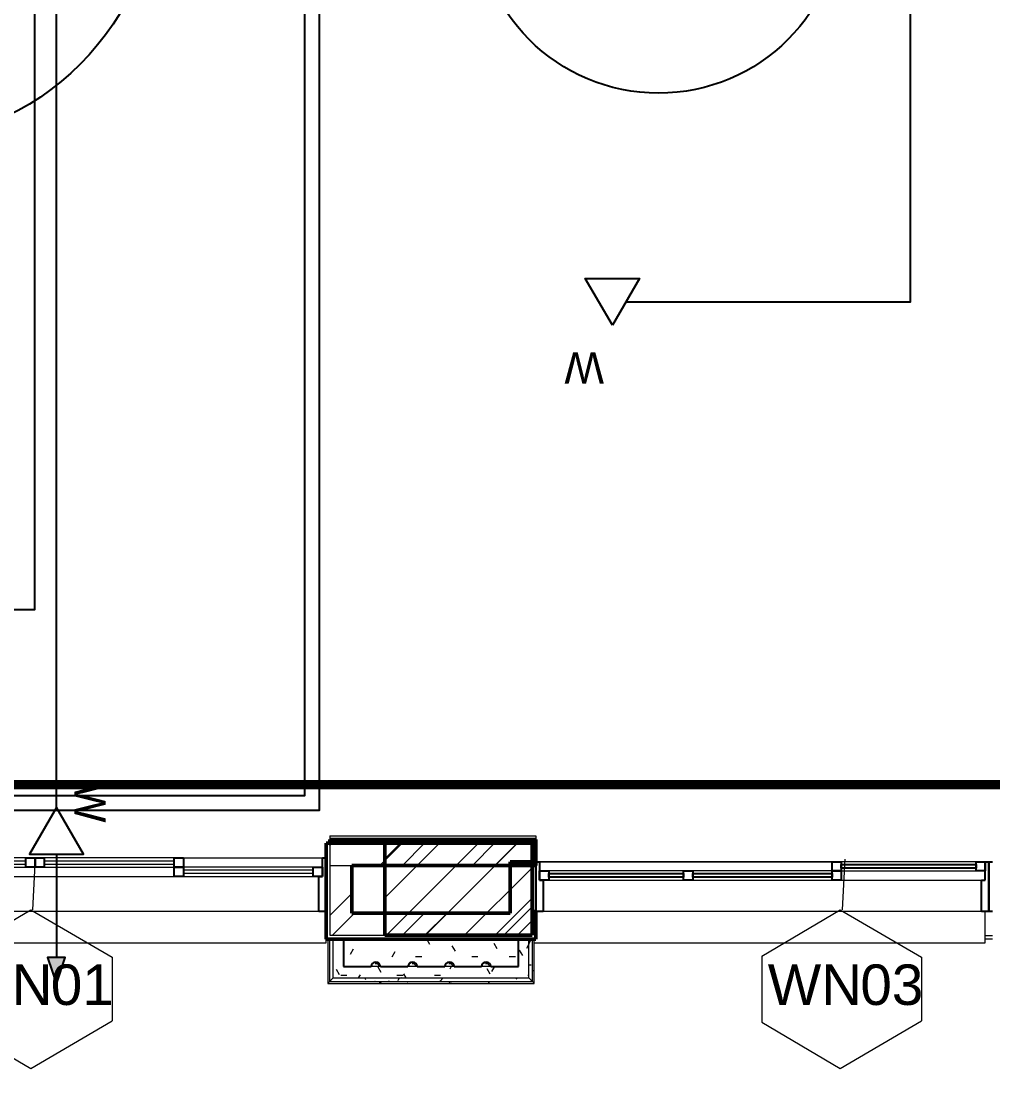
# Model space of a CAD drawing. Header units: millimetres. Extents: x -9358 to 257996, y -67499 to 9117.
# Drawn here: x 8426 to 13700, y -58747 to -52934 of the extents above; entities that cross this region are included whole.
import ezdxf

# ---------------------------------------------------------------- set-up
doc = ezdxf.new("R2010")
doc.units = ezdxf.units.MM
doc.header["$LTSCALE"] = 1000
for name, color, linetype, lineweight in [('A-COL-RFC-1', 8, 'Continuous', 9), ('A-COL-RFC-2', 8, 'Continuous', 50), ('A-FLR-PAT', 8, 'Continuous', 18), ('A-LIN-30-1', 8, 'Continuous', 25), ('A-TYP-WIN', 8, 'Continuous', 0), ('A-WAL-CLD', 8, 'Continuous', 9), ('A-WAL-CMU', 8, 'Continuous', 50), ('A-WAL-FIN', 8, 'Continuous', 9), ('A-WAL-LOW-20', 8, 'Continuous', 18), ('A-WAL-LOW-20-1', 8, 'Continuous', 50), ('A-WAL-LOW-30', 8, 'Continuous', 18), ('A-WAL-PAT-1', 8, 'Continuous', 9), ('A-WIN', 8, 'Continuous', 9), ('A-WIN-1', 8, 'Continuous', 25), ('A-WIN-2', 8, 'Continuous', 18)]:
    doc.layers.add(name, color=color, linetype=linetype, lineweight=lineweight)
for name, color, linetype in [('CCTVNET', 6, 'Continuous'), ('DATANET', 4, 'Continuous'), ('F POINT AGN', 7, 'Continuous'), ('LC-CABLE -10', 4, 'Continuous'), ('LC-DA-CIR', 4, 'Continuous'), ('LC-T-OUTLET', 4, 'Continuous'), ('Route - rack2', 7, 'Continuous')]:
    doc.layers.add(name, color=color, linetype=linetype)
doc.styles.add('Arial_8', font='arial.ttf', dxfattribs={"height": 220})
pattern_1 = [(45, (0, 0), (-251.4472, 251.4472), []), (45, (0, 381), (-251.4472, 251.4472), [])]
pattern_2 = [(0, (0, 0), (812.8, 203.2), [33.528, -576.072, 33.528, -576.072, -3251.2]), (0, (0, 0), (812.8, 203.2), [-1219.2, 33.528, -1185.672, 33.528, -576.072, -1422.4]), (0, (0, 0), (812.8, 203.2), [-3048, 33.528, -372.872, 33.528, -982.472]), (120, (304.8, 101.6), (-582.37636, 602.30545), [33.528, -576.072, 33.528, -576.072, -3251.2]), (120, (304.8, 101.6), (-582.37636, 602.30545), [-1219.2, 33.528, -1185.672, 33.528, -576.072, -1422.4]), (120, (304.8, 101.6), (-582.37636, 602.30545), [-3048, 33.528, -372.872, 33.528, -982.472]), (240, (406.4, 508), (-230.42364, -805.50545), [33.528, -576.072, 33.528, -576.072, -3251.2]), (240, (406.4, 508), (-230.42364, -805.50545), [-1219.2, 33.528, -1185.672, 33.528, -576.072, -1422.4]), (240, (406.4, 508), (-230.42364, -805.50545), [-3048, 33.528, -372.872, 33.528, -982.472])]
pattern_3 = [(0, (0, 0), (406.4, 101.6), [33.528, -271.272, 33.528, -271.272, -1625.6]), (0, (0, 0), (406.4, 101.6), [-609.6, 33.528, -576.072, 33.528, -271.272, -711.2]), (0, (0, 0), (406.4, 101.6), [-1524, 33.528, -169.672, 33.528, -474.472]), (120, (152.4, 50.8), (-291.18818, 301.15272), [33.528, -271.272, 33.528, -271.272, -1625.6]), (120, (152.4, 50.8), (-291.18818, 301.15272), [-609.6, 33.528, -576.072, 33.528, -271.272, -711.2]), (120, (152.4, 50.8), (-291.18818, 301.15272), [-1524, 33.528, -169.672, 33.528, -474.472]), (240, (203.2, 254), (-115.21182, -402.75272), [33.528, -271.272, 33.528, -271.272, -1625.6]), (240, (203.2, 254), (-115.21182, -402.75272), [-609.6, 33.528, -576.072, 33.528, -271.272, -711.2]), (240, (203.2, 254), (-115.21182, -402.75272), [-1524, 33.528, -169.672, 33.528, -474.472])]

# ---------------------------------------------------------------- blocks, each defined once
blk = doc.blocks.new('Window Tag - Window Tag-41068-01-Ground Floor Plan')
at = {"layer": 'A-TYP-WIN'}
for p, q in [((-4.506, 1.627), (-0.238, 4.142)), ((-0.238, 4.142), (4.181, 1.556)), ((-4.506, 1.627), (-4.506, -1.959)), ((4.181, 1.556), (4.181, -1.888)), ((-4.506, -1.959), (-0.238, -4.474)), ((-0.238, -4.474), (4.181, -1.888))]:
    blk.add_line(p, q, dxfattribs=at)
blk = doc.blocks.new('D-W')
at = {"color": 3, "elevation": 0}
blk.add_lwpolyline([(0, 254.5), (146.9, 0), (-146.9, 0), (0, 254.5)], dxfattribs=at)
at = {"layer": 'LC-T-OUTLET', "color": 2}
blk.add_attdef('W', (77.2, 236.3, 0), '', height=170, dxfattribs=at)
blk = doc.blocks.new('access point wifi weather proof')
at = {"layer": 'LC-CABLE -10'}
h = blk.add_hatch(color=3, dxfattribs=at)
h.dxf.hatch_style = 1
h.paths.add_polyline_path([(684.0372, -90.7097), (683.895, -90.6617), (683.895, -90.7577)])
at = {"layer": 'LC-CABLE -10', "color": 3}
blk.add_line((683.3342, -90.7097), (683.895, -90.7097), dxfattribs=at)
blk.add_lwpolyline([(684.0372, -90.7097), (683.895, -90.6617), (683.895, -90.7577)], close=True, dxfattribs=at)
at = {"layer": 'LC-DA-CIR'}
ref = blk.add_blockref('D-W', (683.3342, -90.7097), dxfattribs=dict(at, xscale=-0.0010000000000048, yscale=0.0010000000000048, zscale=0.0010000000000048, rotation=90))
ref.add_attrib('W', 'W', (682.9472, -90.6127), dxfattribs={"layer": 'LC-T-OUTLET', "color": 3, "height": 0.17})
blk = doc.blocks.new('Sliding_Window_Double - 3200 x 2700-2665653-01-Ground Floor Furniture Plan')
at = {"layer": 'A-WIN'}
for p, q in [((-1436.3, 99.4), (1643.7, 99.4)), ((-701.8, -90.6), (-1406.3, -90.6)), ((858.2, -90.6), (-650.9, -90.6)), ((1613.7, -90.6), (909.1, -90.6)), ((-1406.3, -140.6), (-701.8, -140.6)), ((53.7, -140.6), (-650.9, -140.6)), ((858.2, -140.6), (153.7, -140.6)), ((909.1, -140.6), (1613.7, -140.6)), ((-701.8, -190.6), (-1456.3, -190.6)), ((-650.9, -190.6), (53.7, -190.6)), ((153.7, -190.6), (858.2, -190.6)), ((1663.7, -190.6), (909.1, -190.6))]:
    blk.add_line(p, q, dxfattribs=at)
at = {"layer": 'A-WIN-1'}
for p, q in [((-1476.3, 99.4), (-1436.3, 99.4)), ((-1436.3, 99.4), (-1436.3, -90.6)), ((1643.7, 99.4), (1683.7, 99.4)), ((1643.7, -90.6), (1643.7, 99.4)), ((-1456.3, -90.6), (-1456.3, -190.6)), ((-1436.3, -90.6), (-1456.3, -90.6)), ((-1456.3, -140.6), (-1456.3, -90.6)), ((-1456.3, -90.6), (-1406.3, -90.6)), ((-1406.3, -90.6), (-1406.3, -140.6)), ((-701.8, -140.6), (-701.8, -90.6)), ((-701.8, -90.6), (-650.9, -90.6)), ((-650.9, -90.6), (-650.9, -140.6)), ((858.2, -140.6), (858.2, -90.6)), ((858.2, -90.6), (909.1, -90.6)), ((909.1, -90.6), (909.1, -140.6)), ((1613.7, -140.6), (1613.7, -90.6)), ((1613.7, -90.6), (1663.7, -90.6)), ((1663.7, -90.6), (1643.7, -90.6)), ((1663.7, -190.6), (1663.7, -90.6)), ((1663.7, -90.6), (1663.7, -140.6)), ((-1406.3, -140.6), (-1456.3, -140.6)), ((-650.9, -140.6), (-701.8, -140.6)), ((-701.8, -190.6), (-701.8, -140.6)), ((-701.8, -140.6), (-650.9, -140.6)), ((-650.9, -140.6), (-650.9, -190.6)), ((53.7, -190.6), (53.7, -140.6)), ((53.7, -140.6), (103.7, -140.6)), ((103.7, -190.6), (103.7, -140.6)), ((103.7, -140.6), (153.7, -140.6)), ((103.7, -140.6), (103.7, -190.6)), ((153.7, -140.6), (153.7, -190.6)), ((858.2, -190.6), (858.2, -140.6)), ((858.2, -140.6), (909.1, -140.6)), ((909.1, -140.6), (858.2, -140.6)), ((909.1, -140.6), (909.1, -190.6)), ((1663.7, -140.6), (1613.7, -140.6)), ((-1456.3, -190.6), (-1476.3, -190.6)), ((-650.9, -190.6), (-701.8, -190.6)), ((103.7, -190.6), (53.7, -190.6)), ((153.7, -190.6), (103.7, -190.6)), ((909.1, -190.6), (858.2, -190.6)), ((1683.7, -190.6), (1663.7, -190.6))]:
    blk.add_line(p, q, dxfattribs=at)
at = {"layer": 'A-WIN-2'}
for p, q in [((-1406.3, -105.6), (-701.8, -105.6)), ((-1406.3, -125.6), (-1406.3, -105.6)), ((-701.8, -105.6), (-701.8, -125.6)), ((909.1, -105.6), (1613.7, -105.6)), ((909.1, -125.6), (909.1, -105.6)), ((1613.7, -105.6), (1613.7, -125.6)), ((-701.8, -125.6), (-1406.3, -125.6)), ((-650.9, -155.6), (53.7, -155.6)), ((-650.9, -175.6), (-650.9, -155.6)), ((53.7, -155.6), (53.7, -175.6)), ((153.7, -155.6), (858.2, -155.6)), ((153.7, -175.6), (153.7, -155.6)), ((858.2, -155.6), (858.2, -175.6)), ((1613.7, -125.6), (909.1, -125.6)), ((53.7, -175.6), (-650.9, -175.6)), ((858.2, -175.6), (153.7, -175.6))]:
    blk.add_line(p, q, dxfattribs=at)
blk = doc.blocks.new('Sliding_Window_Three - 2500 x 2700-V61-01-Ground Floor Furniture Plan')
at = {"layer": 'A-WIN'}
for p, q in [((-1202.7, 135), (1177.3, 135)), ((-441.1, -35), (-1202.7, -35)), ((-441.1, -35), (-1202.7, -35)), ((365.6, -35), (-391.1, -35)), ((1147.3, -35), (415.6, -35)), ((-441.1, -85), (-1172.7, -85)), ((-391.1, -85), (365.6, -85)), ((415.6, -85), (1147.3, -85)), ((-1172.7, -135), (-441.1, -135)), ((1197.3, -135), (-391.1, -135)), ((-391.1, -135), (1197.3, -135))]:
    blk.add_line(p, q, dxfattribs=at)
at = {"layer": 'A-WIN-1'}
for p, q in [((-1262.7, 135), (-1242.7, 135)), ((-1242.7, 135), (-1202.7, 135)), ((-1242.7, -135), (-1242.7, 135)), ((-1242.7, 135), (-1242.7, -135)), ((-1202.7, 135), (-1202.7, -35)), ((1177.3, 135), (1217.3, 135)), ((1177.3, -35), (1177.3, 135)), ((1217.3, 135), (1217.3, -115)), ((1217.3, -115), (1217.3, 135)), ((-1222.7, -35), (-1222.7, -135)), ((-1202.7, -35), (-1222.7, -35)), ((-441.1, -85), (-441.1, -35)), ((-441.1, -35), (-391.1, -35)), ((-391.1, -35), (-391.1, -85)), ((-391.1, -50), (365.6, -50)), ((-391.1, -70), (-391.1, -50)), ((365.6, -85), (365.6, -35)), ((365.6, -35), (415.6, -35)), ((365.6, -50), (365.6, -70)), ((415.6, -35), (415.6, -85)), ((415.6, -50), (1147.3, -50)), ((415.6, -70), (415.6, -50)), ((1147.3, -85), (1147.3, -35)), ((1147.3, -35), (1197.3, -35)), ((1147.3, -50), (1147.3, -70)), ((1197.3, -35), (1177.3, -35)), ((1197.3, -135), (1197.3, -35)), ((1197.3, -35), (1197.3, -85)), ((-1222.7, -135), (-1222.7, -85)), ((-1222.7, -85), (-1172.7, -85)), ((-1172.7, -85), (-1172.7, -135)), ((-1172.7, -100), (-441.1, -100)), ((-1172.7, -120), (-1172.7, -100)), ((-441.1, -135), (-441.1, -85)), ((-441.1, -85), (-391.1, -85)), ((-391.1, -85), (-441.1, -85)), ((-441.1, -100), (-441.1, -120)), ((365.6, -70), (-391.1, -70)), ((-391.1, -85), (-391.1, -135)), ((415.6, -85), (365.6, -85)), ((1147.3, -70), (415.6, -70)), ((1197.3, -85), (1147.3, -85)), ((-1242.7, -135), (-1262.7, -135)), ((-1222.7, -135), (-1242.7, -135)), ((-1172.7, -135), (-1222.7, -135)), ((-441.1, -120), (-1172.7, -120)), ((-391.1, -135), (-441.1, -135)), ((1217.3, -135), (1197.3, -135))]:
    blk.add_line(p, q, dxfattribs=at)
blk = doc.blocks.new('FP_364-01-Ground Floor Furniture Plan')
at = {"layer": 'A-WAL-LOW-20'}
blk.add_line((10098.6, -57770), (10098.6, -58001.4), dxfattribs=at)
blk = doc.blocks.new('FP_365-01-Ground Floor Furniture Plan')
at = {"layer": 'A-WAL-LOW-20'}
blk.add_line((10088.9, -57770), (10088.9, -58011.1), dxfattribs=at)
blk = doc.blocks.new('FP_366-01-Ground Floor Furniture Plan')
at = {"layer": 'A-WAL-LOW-20'}
blk.add_line((10098.6, -58001.4), (11201.4, -58001.4), dxfattribs=at)
at = {"layer": 'A-WAL-PAT-1'}
for p, q in [((10291.7, -57982.8), (10291.2, -57982)), ((10292.2, -57983.6), (10291.7, -57982.8)), ((10292.7, -57984.5), (10292.2, -57983.6)), ((10293.2, -57985.3), (10292.7, -57984.5)), ((10293.6, -57986.1), (10293.2, -57985.3)), ((10294.1, -57986.9), (10293.6, -57986.1)), ((10294.6, -57987.7), (10294.1, -57986.9)), ((10295.1, -57988.5), (10294.6, -57987.7)), ((10295.6, -57989.2), (10295.1, -57988.5)), ((10296.1, -57990), (10295.6, -57989.2)), ((10296.6, -57990.7), (10296.1, -57990)), ((10341.1, -58002.5), (10340.6, -58002.5)), ((10341.6, -58002.4), (10341.1, -58002.5)), ((10342.1, -58002.3), (10341.6, -58002.4)), ((10342.7, -58002.2), (10342.1, -58002.3)), ((10343.2, -58002), (10342.7, -58002.2)), ((10343.7, -58001.8), (10343.2, -58002)), ((10344.2, -58001.6), (10343.7, -58001.8)), ((10344.8, -58001.4), (10344.2, -58001.6)), ((10345.3, -58001.1), (10344.8, -58001.4)), ((10345.8, -58000.8), (10345.3, -58001.1)), ((10346.3, -58000.4), (10345.8, -58000.8)), ((10346.8, -58000), (10346.3, -58000.4)), ((10347.4, -57999.6), (10346.8, -58000)), ((10419.1, -57997.4), (10418.6, -57996.9)), ((10419.6, -57998), (10419.1, -57997.4)), ((10420.2, -57998.5), (10419.6, -57998)), ((10420.7, -57998.9), (10420.2, -57998.5)), ((10421.2, -57999.4), (10420.7, -57998.9)), ((10421.7, -57999.8), (10421.2, -57999.4)), ((10422.3, -58000.2), (10421.7, -57999.8)), ((10422.8, -58000.6), (10422.3, -58000.2)), ((10423.3, -58000.9), (10422.8, -58000.6)), ((10423.8, -58001.2), (10423.3, -58000.9)), ((10424.4, -58001.5), (10423.8, -58001.2)), ((10424.9, -58001.7), (10424.4, -58001.5)), ((10425.4, -58001.9), (10424.9, -58001.7)), ((10425.9, -58002.1), (10425.4, -58001.9)), ((10426.5, -58002.3), (10425.9, -58002.1)), ((10427, -58002.4), (10426.5, -58002.3)), ((10427.5, -58002.5), (10427, -58002.4)), ((10428, -58002.5), (10427.5, -58002.5)), ((10469.9, -57994), (10469.4, -57994.7)), ((10470.4, -57993.4), (10469.9, -57994)), ((10470.9, -57992.7), (10470.4, -57993.4)), ((10471.5, -57991.9), (10470.9, -57992.7)), ((10472, -57991.2), (10471.5, -57991.9)), ((10472.5, -57990.4), (10472, -57991.2)), ((10473, -57989.6), (10472.5, -57990.4)), ((10473.5, -57988.8), (10473, -57989.6)), ((10474, -57988), (10473.5, -57988.8)), ((10474.6, -57987.2), (10474, -57988)), ((10475.1, -57986.3), (10474.6, -57987.2)), ((10475.6, -57985.5), (10475.1, -57986.3)), ((10476.1, -57984.6), (10475.6, -57985.5)), ((10476.6, -57983.7), (10476.1, -57984.6)), ((10477.1, -57982.9), (10476.6, -57983.7)), ((10477.6, -57982), (10477.1, -57982.9)), ((10696.7, -58001.4), (10696.2, -58001.6)), ((10697.2, -58001.1), (10696.7, -58001.4)), ((10697.7, -58000.8), (10697.2, -58001.1)), ((10698.3, -58000.4), (10697.7, -58000.8)), ((10698.8, -58000.1), (10698.3, -58000.4)), ((10699.3, -57999.6), (10698.8, -58000.1)), ((10699.8, -57999.2), (10699.3, -57999.6)), ((10700.3, -57998.8), (10699.8, -57999.2)), ((10700.9, -57998.3), (10700.3, -57998.8)), ((10701.4, -57997.8), (10700.9, -57998.3)), ((10701.9, -57997.2), (10701.4, -57997.8)), ((10702.4, -57996.6), (10701.9, -57997.2)), ((10702.9, -57996), (10702.4, -57996.6)), ((10703.4, -57995.4), (10702.9, -57996)), ((10704, -57994.8), (10703.4, -57995.4)), ((10704.5, -57994.1), (10704, -57994.8)), ((10705, -57993.4), (10704.5, -57994.1)), ((10705.5, -57992.7), (10705, -57993.4)), ((10706, -57992), (10705.5, -57992.7)), ((10706.6, -57991.2), (10706, -57992)), ((10707.1, -57990.5), (10706.6, -57991.2)), ((10707.6, -57989.7), (10707.1, -57990.5)), ((10708.1, -57988.9), (10707.6, -57989.7)), ((10708.6, -57988.1), (10708.1, -57988.9)), ((10709.2, -57987.2), (10708.6, -57988.1)), ((10709.7, -57986.4), (10709.2, -57987.2)), ((10710.2, -57985.5), (10709.7, -57986.4)), ((10710.7, -57984.6), (10710.2, -57985.5)), ((10711.2, -57983.8), (10710.7, -57984.6)), ((10711.8, -57982.9), (10711.2, -57983.8)), ((10712.3, -57982), (10711.8, -57982.9)), ((11112.9, -57982.8), (11112.4, -57982)), ((11113.4, -57983.6), (11112.9, -57982.8)), ((11113.8, -57984.4), (11113.4, -57983.6)), ((11114.3, -57985.2), (11113.8, -57984.4)), ((11114.8, -57985.9), (11114.3, -57985.2)), ((11115.2, -57986.7), (11114.8, -57985.9)), ((11115.7, -57987.5), (11115.2, -57986.7))]:
    blk.add_line(p, q, dxfattribs=at)
blk = doc.blocks.new('FP_367-01-Ground Floor Furniture Plan')
at = {"layer": 'A-WAL-LOW-20'}
blk.add_line((10088.9, -58011.1), (11211.1, -58011.1), dxfattribs=at)
at = {"layer": 'A-WAL-PAT-1'}
for p, q in [((10369.3, -58010.5), (10367.8, -58011)), ((10370.8, -58009.9), (10369.3, -58010.5)), ((10372.4, -58009.2), (10370.8, -58009.9)), ((10373.9, -58008.5), (10372.4, -58009.2)), ((10375.4, -58007.6), (10373.9, -58008.5)), ((10376.9, -58006.7), (10375.4, -58007.6)), ((10378.5, -58005.7), (10376.9, -58006.7)), ((10380, -58004.6), (10378.5, -58005.7)), ((10381.5, -58003.4), (10380, -58004.6)), ((10383, -58002.1), (10381.5, -58003.4)), ((10521.8, -58011.8), (10520.2, -58011.5)), ((10523.4, -58012.1), (10521.8, -58011.8)), ((10524.9, -58012.2), (10523.4, -58012.1)), ((10748.5, -58009.3), (10747, -58008.5)), ((10750, -58009.9), (10748.5, -58009.3)), ((10751.5, -58010.5), (10750, -58009.9)), ((10753.1, -58011), (10751.5, -58010.5)), ((10754.6, -58011.4), (10753.1, -58011)), ((10756.1, -58011.8), (10754.6, -58011.4)), ((10757.6, -58012), (10756.1, -58011.8)), ((10759.2, -58012.2), (10757.6, -58012)), ((10760.7, -58012.2), (10759.2, -58012.2)), ((10961.7, -58007.8), (10960.1, -58008.6)), ((10963.2, -58006.9), (10961.7, -58007.8)), ((10964.7, -58005.9), (10963.2, -58006.9)), ((10966.2, -58004.8), (10964.7, -58005.9)), ((10967.8, -58003.7), (10966.2, -58004.8)), ((10969.3, -58002.4), (10967.8, -58003.7)), ((10970.7, -58001.2), (10969.3, -58002.4))]:
    blk.add_line(p, q, dxfattribs=at)
blk = doc.blocks.new('FP_368-01-Ground Floor Furniture Plan')
at = {"layer": 'A-WAL-LOW-20'}
blk.add_line((11201.4, -58001.4), (11201.4, -57770), dxfattribs=at)
at = {"layer": 'A-WAL-PAT-1'}
for p, q in [((11190.5, -57780), (11190.9, -57779.1)), ((11190.9, -57779.1), (11191.4, -57778.2)), ((11191.4, -57778.2), (11191.8, -57777.3)), ((11191.8, -57777.3), (11192.2, -57776.3)), ((11182, -57795.5), (11182.5, -57794.6)), ((11182.5, -57794.6), (11183, -57793.7)), ((11183, -57793.7), (11183.5, -57792.8)), ((11183.5, -57792.8), (11184.1, -57791.9)), ((11184.1, -57791.9), (11184.6, -57791)), ((11184.6, -57791), (11185.1, -57790.1)), ((11185.1, -57790.1), (11185.6, -57789.1)), ((11185.6, -57789.1), (11186.1, -57788.2)), ((11186.1, -57788.2), (11186.6, -57787.3)), ((11186.6, -57787.3), (11187.1, -57786.4)), ((11187.1, -57786.4), (11187.6, -57785.5)), ((11187.6, -57785.5), (11188.1, -57784.6)), ((11188.1, -57784.6), (11188.6, -57783.7)), ((11188.6, -57783.7), (11189.1, -57782.7)), ((11189.1, -57782.7), (11189.5, -57781.8)), ((11189.5, -57781.8), (11190, -57780.9)), ((11190, -57780.9), (11190.5, -57780)), ((11193.7, -57912), (11182, -57912)), ((11202.3, -57944.2), (11202.4, -57943.3)), ((11202.4, -57942.3), (11202.5, -57941.4)), ((11202.4, -57943.3), (11202.4, -57942.3)), ((11202.5, -57940.5), (11202.5, -57939.6)), ((11202.5, -57941.4), (11202.5, -57940.5))]:
    blk.add_line(p, q, dxfattribs=at)
blk = doc.blocks.new('FP_369-01-Ground Floor Furniture Plan')
at = {"layer": 'A-WAL-LOW-20'}
blk.add_line((11211.1, -58011.1), (11211.1, -57770), dxfattribs=at)
blk = doc.blocks.new('Walls 341 - Walls 78-2891714-01-Ground Floor Furniture Plan')
at = {"layer": 'A-WAL-PAT-1'}
h = blk.add_hatch(dxfattribs=at)
h.set_pattern_fill('FP_137', color=256, style=0, pattern_type=2)
h.set_pattern_definition(pattern_3)
h.paths.add_polyline_path([(10950, -57920), (10946, -57918), (10946, -57918.9), (10948.5, -57919.6)], flags=0)
h.paths.add_polyline_path([(10750.2, -57920), (10746.3, -57918), (10746.3, -57918.9), (10748.7, -57919.6)], flags=0)
h.paths.add_polyline_path([(10550, -57920), (10546, -57918), (10546, -57918.9), (10548.5, -57919.6)], flags=0)
h.paths.add_polyline_path([(10350, -57920), (10346, -57918), (10346, -57918.9), (10348.5, -57919.6)], flags=0)
h.paths.add_polyline_path([(10175, -57981.7), (11181.7, -57981.7), (11181.7, -57770), (11125, -57770), (11125, -57920), (10975, -57920), (10974.4, -57920), (10925.8, -57920), (10925, -57920), (10775.2, -57920), (10774.6, -57920), (10726.1, -57920), (10725.2, -57920), (10575, -57920), (10574.4, -57920), (10525.8, -57920), (10525, -57920), (10375, -57920), (10374.4, -57920), (10325.6, -57919.8), (10325, -57920), (10175, -57920), (10175, -57770), (10118.3, -57770), (10118.3, -57981.7)], flags=0)
at = {"layer": 'A-WAL-LOW-20'}
for p, q in [((10118.3, -57981.7), (10118.3, -57770)), ((11181.7, -57981.7), (11181.7, -57770)), ((10118.3, -57981.7), (11181.7, -57981.7))]:
    blk.add_line(p, q, dxfattribs=at)
for points, knots in [([(10088.9, -58011.1), (10088.9, -58011.1), (10089.3, -58010.7), (10092.2, -58007.8), (10096.1, -58003.9), (10098, -58002)], [0.1701475, 0.1701475, 0.1701475, 0.1701475, 0.25, 0.5, 0.6488772, 0.6488772, 0.6488772, 0.6488772]), ([(10098.6, -58001.4), (10098.6, -58001.4), (10098.8, -58001.2), (10099.7, -58000.3), (10101.4, -57998.6), (10103, -57997), (10104.9, -57995.1), (10107.1, -57992.9), (10109.6, -57990.4), (10113.3, -57986.7), (10116.3, -57983.8), (10118.3, -57981.7)], [0.4599876, 0.4599876, 0.4599876, 0.4599876, 0.5, 0.6, 0.65, 0.7, 0.75, 0.8, 0.85, 0.9, 1, 1, 1, 1]), ([(11201.4, -58001.4), (11201.4, -58001.4), (11201.2, -58001.2), (11200.3, -58000.3), (11198.6, -57998.6), (11197, -57997), (11195.1, -57995.1), (11192.9, -57992.9), (11190.4, -57990.4), (11186.7, -57986.7), (11183.8, -57983.7), (11181.7, -57981.7)], [0.4599876, 0.4599876, 0.4599876, 0.4599876, 0.5, 0.6, 0.65, 0.7, 0.75, 0.8, 0.85, 0.9, 1, 1, 1, 1]), ([(11211.1, -58011.1), (11211.1, -58011.1), (11210.7, -58010.7), (11207.8, -58007.8), (11203.9, -58003.9), (11202, -58002)], [0.1701475, 0.1701475, 0.1701475, 0.1701475, 0.25, 0.5, 0.6488772, 0.6488772, 0.6488772, 0.6488772])]:
    blk.add_open_spline(points, degree=3, knots=knots, dxfattribs=at)
for name in ['FP_365-01-Ground Floor Furniture Plan', 'FP_364-01-Ground Floor Furniture Plan', 'FP_368-01-Ground Floor Furniture Plan', 'FP_369-01-Ground Floor Furniture Plan', 'FP_367-01-Ground Floor Furniture Plan', 'FP_366-01-Ground Floor Furniture Plan']:
    blk.add_blockref(name, (0, 0), dxfattribs=at)
blk = doc.blocks.new('FP_370-01-Ground Floor Furniture Plan')
at = {"layer": 'A-WAL-PAT-1'}
for p, q in [((10546.9, -57902.8), (10551.9, -57902.6)), ((10551.9, -57902.6), (10556.9, -57903.9)), ((10556.9, -57903.9), (10561.2, -57906.6)), ((10561.2, -57906.6), (10564.6, -57910.4)), ((10564.6, -57910.4), (10566.7, -57915)), ((10566.7, -57915), (10567.5, -57920))]:
    blk.add_line(p, q, dxfattribs=at)
blk = doc.blocks.new('FP_371-01-Ground Floor Furniture Plan')
at = {"layer": 'A-WAL-PAT-1'}
for p, q in [((10747.1, -57902.8), (10752.1, -57902.6)), ((10752.1, -57902.6), (10757.1, -57903.9)), ((10757.1, -57903.9), (10761.4, -57906.6)), ((10761.4, -57906.6), (10764.8, -57910.4)), ((10764.8, -57910.4), (10767, -57915)), ((10767, -57915), (10767.7, -57920))]:
    blk.add_line(p, q, dxfattribs=at)
blk = doc.blocks.new('FP_372-01-Ground Floor Furniture Plan')
at = {"layer": 'A-WAL-PAT-1'}
for p, q in [((10946.8, -57902.8), (10951.9, -57902.6)), ((10951.9, -57902.6), (10956.8, -57903.9)), ((10956.8, -57903.9), (10961.2, -57906.5)), ((10961.2, -57906.5), (10964.6, -57910.3)), ((10964.6, -57910.3), (10966.7, -57915)), ((10966.7, -57915), (10967.5, -57920))]:
    blk.add_line(p, q, dxfattribs=at)
blk = doc.blocks.new('FP_373-01-Ground Floor Furniture Plan')
at = {"layer": 'A-WAL-PAT-1'}
for p, q in [((10346.9, -57902.8), (10352, -57902.6)), ((10352, -57902.6), (10356.9, -57903.9)), ((10356.9, -57903.9), (10361.2, -57906.6)), ((10361.2, -57906.6), (10364.6, -57910.4)), ((10364.6, -57910.4), (10366.7, -57915)), ((10366.7, -57915), (10367.5, -57920))]:
    blk.add_line(p, q, dxfattribs=at)
blk = doc.blocks.new('Walls 343 - Walls 304-2891736-01-Ground Floor Furniture Plan')
at = {"layer": 'A-WAL-PAT-1'}
h = blk.add_hatch(dxfattribs=at)
h.set_pattern_fill('FP_136', color=256, style=0, pattern_type=2)
h.set_pattern_definition(pattern_3)
h.paths.add_polyline_path([(10725.2, -57920), (10730, -57905.3), (10742.5, -57896.2), (10758, -57896.2), (10770.5, -57905.3), (10775.2, -57920), (10925, -57920), (10929.8, -57905.3), (10942.3, -57896.2), (10957.7, -57896.2), (10970.2, -57905.3), (10975, -57920), (11125, -57920), (11125, -57770), (10175, -57770), (10175, -57920), (10325, -57920), (10329.8, -57905.3), (10342.3, -57896.2), (10357.7, -57896.2), (10370.2, -57905.3), (10375, -57920), (10525, -57920), (10529.8, -57905.3), (10542.3, -57896.2), (10557.7, -57896.2), (10570.2, -57905.3), (10575, -57920), (10702, -57920)], flags=0)
at = {"layer": 'A-LIN-30-1'}
for p, q in [((11125, -57770), (10175, -57770)), ((10175, -57770), (10175, -57920)), ((11125, -57920), (11125, -57770)), ((10175, -57920), (10325, -57920)), ((10375, -57920), (10525, -57920)), ((10575, -57920), (10725.2, -57920)), ((10775.2, -57920), (10925, -57920)), ((10975, -57920), (11125, -57920))]:
    blk.add_line(p, q, dxfattribs=at)
for centre, start in [((10350, -57920), 360), ((10550, -57920), 0), ((10750.2, -57920), 0), ((10950, -57920), 0)]:
    blk.add_arc(centre, 25, start, 180, dxfattribs=at)
at = {"layer": 'A-WAL-FIN'}
for p, q in [((10350, -57920), (10325, -57920)), ((10375, -57920), (10350, -57920)), ((10550, -57920), (10525, -57920)), ((10575, -57920), (10550, -57920)), ((10750.2, -57920), (10725.2, -57920)), ((10775.2, -57920), (10750.2, -57920)), ((10950, -57920), (10925, -57920)), ((10975, -57920), (10950, -57920))]:
    blk.add_line(p, q, dxfattribs=at)
at = {"layer": 'A-WAL-LOW-20-1'}
for name in ['FP_373-01-Ground Floor Furniture Plan', 'FP_370-01-Ground Floor Furniture Plan', 'FP_371-01-Ground Floor Furniture Plan', 'FP_372-01-Ground Floor Furniture Plan']:
    blk.add_blockref(name, (0, 0), dxfattribs=at)
blk = doc.blocks.new('G')
at = {"layer": 'A-COL-RFC-1'}
h = blk.add_hatch(dxfattribs=at)
h.set_pattern_fill('FP_4', color=256, style=0, pattern_type=2)
h.set_pattern_definition([(45, (0, 0), (-106.066, 106.066), [])])
h.paths.add_polyline_path([(10456.2, -57750), (11200, -57750), (11200, -57250), (10400, -57250), (10400, -57750)], flags=0)
at = {"layer": 'A-WAL-PAT-1'}
h = blk.add_hatch(dxfattribs=at)
h.set_pattern_fill('FP_2', color=256, style=0, pattern_type=2)
h.set_pattern_definition(pattern_2)
h.paths.add_polyline_path([(11220, -57250), (11220, -57230), (10100, -57230), (10100, -57250), (10947.7, -57250)], flags=0)
h = blk.add_hatch(dxfattribs=at)
h.set_pattern_fill('FP_1', color=256, style=0, pattern_type=2)
h.set_pattern_definition(pattern_1)
h.paths.add_polyline_path([(11220, -57370), (11220, -57250), (10100, -57250), (10100, -57370), (10947.7, -57370)], flags=0)
h = blk.add_hatch(dxfattribs=at)
h.set_pattern_fill('FP_1', color=256, style=0, pattern_type=2)
h.set_pattern_definition(pattern_1)
h.paths.add_polyline_path([(10220, -57750), (10220, -57370), (10100, -57370), (10100, -57750)], flags=0)
h = blk.add_hatch(dxfattribs=at)
h.set_pattern_fill('FP_1', color=256, style=0, pattern_type=2)
h.set_pattern_definition(pattern_1)
h.paths.add_polyline_path([(11080, -57750), (11200, -57750), (11200, -57350), (11080, -57350), (11080, -57630)], flags=0)
h = blk.add_hatch(dxfattribs=at)
h.set_pattern_fill('FP_1', color=256, style=0, pattern_type=2)
h.set_pattern_definition(pattern_1)
h.paths.add_polyline_path([(11080, -57750), (11080, -57630), (10220, -57630), (10220, -57750), (10947.7, -57750)], flags=0)
h = blk.add_hatch(dxfattribs=at)
h.set_pattern_fill('FP_2', color=256, style=0, pattern_type=2)
h.set_pattern_definition(pattern_2)
h.paths.add_polyline_path([(11220, -57770), (11220, -57620), (11200, -57620), (11200, -57770)], flags=0)
h = blk.add_hatch(dxfattribs=at)
h.set_pattern_fill('FP_2', color=256, style=0, pattern_type=2)
h.set_pattern_definition(pattern_2)
h.paths.add_polyline_path([(10100, -57770), (11200, -57770), (11200, -57750), (10100, -57750)], flags=0)
at = {"layer": 'A-COL-RFC-2'}
for p, q in [((11200, -57250), (10400, -57250)), ((10400, -57250), (10400, -57750)), ((11200, -57750), (11200, -57250)), ((10400, -57750), (11200, -57750))]:
    blk.add_line(p, q, dxfattribs=at)
at = {"layer": 'A-FLR-PAT'}
for p, q in [((13660, -57790), (13660, -57620)), ((10080, -57790), (10080, -57770)), ((13660, -57750.5), (13700, -57750.5)), ((13700, -57770), (13660, -57770)), ((6910.8, -57790), (10080, -57790)), ((11210.8, -57790), (13660, -57790))]:
    blk.add_line(p, q, dxfattribs=at)
at = {"layer": 'A-WAL-CLD'}
for p, q in [((10100, -57250), (10100, -57750)), ((10100, -57370), (10220, -57370)), ((11200, -57750), (11200, -57620)), ((10100, -57750), (11200, -57750))]:
    blk.add_line(p, q, dxfattribs=at)
at = {"layer": 'A-WAL-CMU'}
for p, q in [((10080, -57250), (10080, -57770)), ((10080, -57250), (11220, -57250)), ((11220, -57230), (10100, -57230)), ((10100, -57230), (10100, -57250)), ((11220, -57370), (11220, -57230)), ((10220, -57630), (10220, -57370)), ((10220, -57370), (11220, -57370)), ((11200, -57350), (11080, -57350)), ((11080, -57350), (11080, -57630)), ((11200, -57620), (11200, -57350)), ((11080, -57630), (10220, -57630)), ((11220, -57620), (11200, -57620)), ((11220, -57770), (11220, -57620)), ((10080, -57770), (11220, -57770))]:
    blk.add_line(p, q, dxfattribs=at)
at = {"layer": 'A-WAL-LOW-30'}
for p, q in [((10100, -57210), (11220, -57210)), ((10100, -57210), (10100, -57230)), ((11220, -57210), (11220, -57230))]:
    blk.add_line(p, q, dxfattribs=at)
at = {"layer": 'A-WAL-LOW-20'}
blk.add_blockref('Walls 341 - Walls 78-2891714-01-Ground Floor Furniture Plan', (0, 0), dxfattribs=at)
at = {"layer": 'A-WAL-LOW-20-1'}
blk.add_blockref('Walls 343 - Walls 304-2891736-01-Ground Floor Furniture Plan', (0, 0), dxfattribs=at)
at = {"layer": 'A-WIN', "rotation": 180}
for name, p in [('Sliding_Window_Double - 3200 x 2700-2665653-01-Ground Floor Furniture Plan', (8603.7, -57520.6)), ('Sliding_Window_Three - 2500 x 2700-V61-01-Ground Floor Furniture Plan', (12437.3, -57485))]:
    blk.add_blockref(name, p, dxfattribs=at)
blk = doc.blocks.new('RACK 2- ROUTE .')
at = {"layer": 'F POINT AGN', "color": 1, "const_width": 50}
blk.add_lwpolyline([(25116, -45329), (18326, -45329), (18326, -45603), (21349, -45603), (21349, -48496), (18213, -48496), (18213, -50166), (21312, -50166), (21312, -53832), (20274, -53832), (20274, -52761), (17791, -52761), (17791, -44289), (15665, -44289), (15665, -45830), (16509, -45830), (16509, -57080), (7295, -57080)], dxfattribs=at)

msp = doc.modelspace()

# ---------------------------------------------------------------- block references
msp.add_blockref('G', (0, -148.1))

# ---------------------------------------------------------------- next in the draw order: linework, layer by layer
at = {"layer": 'A-TYP-WIN'}
for p, q in [((8500, -57475), (8485.9, -57759)), ((12896.7, -57485), (12882.6, -57759))]:
    msp.add_line(p, q, dxfattribs=at)
at = {"layer": 'CCTVNET', "color": 3}
for points in [[(-1558.6, -57517.5), (-1558.6, -57139.1), (9965, -57139.1), (9965, -43489.5)], [(906.6, -59099.6), (2707, -59099.6), (2707, -57219.1), (10045, -57219.1), (10045, -43489.5)]]:
    msp.add_lwpolyline(points, dxfattribs=at)
at = {"layer": 'DATANET', "color": 3, "ltscale": 50}
msp.add_line((8616, -57203.8), (8616, -43961.9), dxfattribs=at)
at = {"layer": 'DATANET', "color": 3}
msp.add_lwpolyline([(6894.5, -56128.4), (8499.1, -56128.4), (8499.1, -43961.9)], dxfattribs=at)
at = {"layer": 'DATANET', "color": 3, "ltscale": 50, "elevation": 0}
msp.add_lwpolyline([(11708.5, -54457), (13255, -54457), (13255, -43961.9)], dxfattribs=at)
at = {"layer": 'F POINT AGN', "color": 1}
msp.add_circle((7710, -52131), 1464, dxfattribs=at)
at = {"layer": 'F POINT AGN', "color": 5}
msp.add_circle((11886, -52331), 993, dxfattribs=at)

# ---------------------------------------------------------------- next in the draw order: block references
at = {"layer": 'A-TYP-WIN', "xscale": 99.99999999999991, "yscale": 99.99999999999991, "zscale": 99.99999999999991}
for p in [(8500, -58173.2), (12896.7, -58173.2)]:
    msp.add_blockref('Window Tag - Window Tag-41068-01-Ground Floor Plan', p, dxfattribs=at)
at = {"layer": 'DATANET', "color": 3}
ref = msp.add_blockref('D-W', (11635, -54329.7), dxfattribs=dict(at, rotation=180))
ref.add_attrib('W', 'W', (11589.6, -54731.7, 0), dxfattribs={"layer": 'LC-T-OUTLET', "color": 3, "height": 170, "rotation": 180})
at = {"layer": 'DATANET', "color": 3, "xscale": 1000, "yscale": 1000, "zscale": 1000, "rotation": 270}
msp.add_blockref('access point wifi weather proof', (99325.7, 625876.1), dxfattribs=at)
at = {"layer": 'Route - rack2', "color": 1}
msp.add_blockref('RACK 2- ROUTE .', (0, 0), dxfattribs=at)

# ---------------------------------------------------------------- next in the draw order: texts
at = {"layer": 'A-TYP-WIN', "char_height": 220, "attachment_point": 1, "style": 'Arial_8'}
for s, insert, width in [('WN', (8082.5, -58056.3), 609.282), ('01', (8585.2, -58056.3), 400.844), ('WN', (12479.2, -58056.3), 609.282), ('03', (12981.9, -58056.3), 400.844)]:
    msp.add_mtext(s, dxfattribs=dict(at, insert=insert, width=width))

doc.saveas('drawing.dxf')
